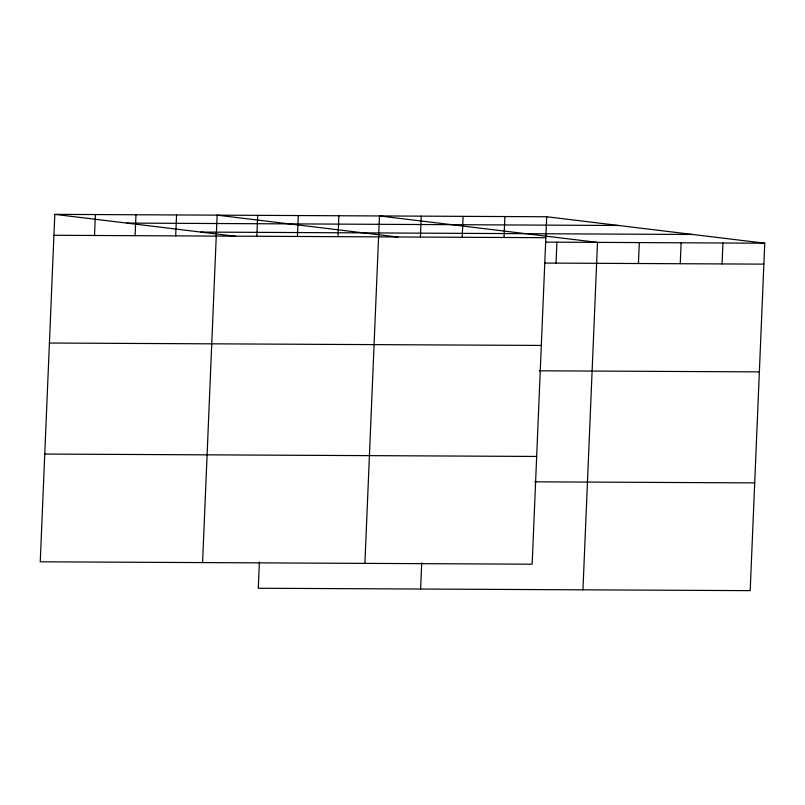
<?xml version="1.0" encoding="UTF-8"?>
<svg xmlns="http://www.w3.org/2000/svg" width="805" height="805" viewBox="0 0 805 805"><rect width="100%" height="100%" fill="white"/><g stroke="black" fill="none" stroke-linecap="round" stroke-linejoin="round"><path stroke-width="1.21" d="M54.81 214.361L40.25 561.799L532.155 564.194L546.716 216.756L54.81 214.361L235.674 236.298M94.517 235.483L95.393 214.553M135.099 235.684L135.975 214.754M175.681 235.875L176.557 214.955M202.578 562.584L217.139 215.146L398.002 237.083M256.845 236.278L257.721 215.348M259.381 561.93L258.284 588.244L750.19 590.639L764.75 243.201L546.716 216.756M297.427 236.469L298.303 215.549M338.009 236.67L338.885 215.74M364.906 563.379L379.467 215.941L597.501 242.386L582.941 589.823M420.401 237.073L421.277 216.143M420.613 589.039L421.719 562.725M462.211 237.274L463.096 216.344M504.031 237.485L504.906 216.555M556.044 263.114L556.919 242.184M638.435 263.517L639.311 242.587M680.245 263.718L681.131 242.798M722.065 263.929L722.94 242.999M126.767 223.086L618.673 225.481M200.898 232.082L692.803 234.476M53.935 235.281L545.84 237.686M545.85 242.134L764.75 243.201M544.975 263.064L763.875 264.131M49.417 343.031L541.322 345.436M539.229 370.803L759.357 371.88M44.768 454.05L536.673 456.445M534.58 481.823L754.708 482.889"/></g></svg>
